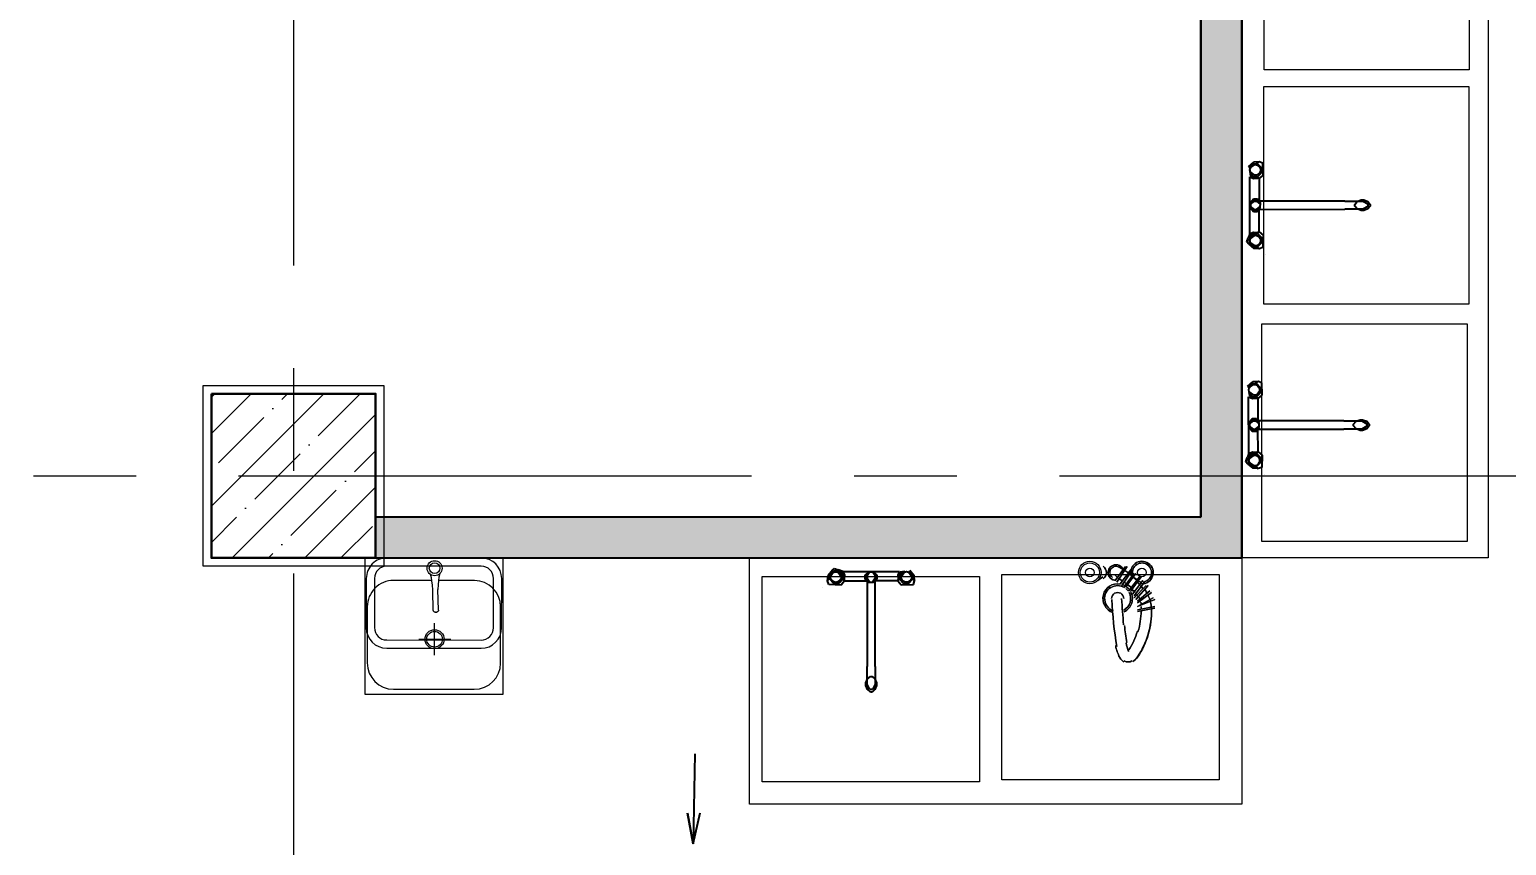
# Model space of a CAD drawing. Header units: millimetres. Extents: x -8689834 to 9419935, y 0 to 233063.
# Drawn here: x -206877 to -203278, y 111700 to 113688 of the extents above; entities that cross this region are included whole.
import ezdxf
from ezdxf import colors
from ezdxf.entities.mleader import LeaderData, LeaderLine
from ezdxf.math import Vec2, Vec3

# ---------------------------------------------------------------- set-up
doc = ezdxf.new("R2010")
doc.units = ezdxf.units.MM
doc.header["$MEASUREMENT"] = 0
doc.linetypes.add('CENTER', pattern=[2, 1.25, -0.25, 0.25, -0.25])
doc.layers.get('0').update_dxf_attribs({"color": 250, "lineweight": 9})
for name, color, linetype, lineweight in [('АР_Колонны', 250, 'Continuous', 30), ('АР_Колонны Штрих', 250, 'Continuous', 5), ('АР_Оси', 195, 'Continuous', 9), ('АР_Отметки', 250, 'Continuous', 15), ('АР_Перегородки газоблок', 165, 'Continuous', 30), ('АР_Перегородки газоблок_Штрих', 165, 'Continuous', 5), ('АР_тонкая линия', 250, 'Continuous', 0), ('Оборудование пищеблок', 250, 'Continuous', 5), ('ТХ_пищеблок', 30, 'Continuous', 20)]:
    doc.layers.add(name, color=color, linetype=linetype, lineweight=lineweight)
doc.layers.add('ТХ_ВК_трапы', color=5, linetype='Continuous')
doc.styles.add('ISOCPEUR', font='isocpeur.ttf', dxfattribs={"width": 0.7})

# ---------------------------------------------------------------- blocks, each defined once
blk = doc.blocks.new('A$C0ce66a75')
at = {"layer": 'Оборудование пищеблок', "color": 217, "true_color": 0x93278f}
for points in [[(600, 0), (0, 0), (0, 1200), (600, 1200)], [(540.2, 615), (40.2, 615), (40.2, 1145), (540.2, 1145)], [(545.1, 30.8), (45.1, 30.8), (45.1, 560.8), (545.1, 560.8)]]:
    blk.add_lwpolyline(points, close=True, dxfattribs=at)
blk = doc.blocks.new('A$C8adc73d5')
at = {"layer": 'Оборудование пищеблок', "color": 217, "true_color": 0x93278f}
for points in [[(1750, 0), (0, 0), (0, 600), (1750, 600)], [(570.1, 51.5), (40.1, 51.5), (40.1, 551.5), (570.1, 551.5)], [(1148.2, 46.9), (618.2, 46.9), (618.2, 546.9), (1148.2, 546.9)], [(1719.4, 46.3), (1189.4, 46.3), (1189.4, 546.3), (1719.4, 546.3)]]:
    blk.add_lwpolyline(points, close=True, dxfattribs=at)
blk = doc.blocks.new('_DotSmall')
at = {"color": 0, "linetype": 'ByBlock', "const_width": 0.5}
blk.add_lwpolyline([(-0.0625, 0, 1), (0.0625, 0, 1)], format="xyb", close=True, dxfattribs=at)
blk = doc.blocks.new('A$C985b353d')
at = {"layer": 'ТХ_ВК_трапы', "ltscale": 100}
for p, q in [((6.4, 408.7), (2.2, 189.2)), ((2.2, 189.2), (-11.2, 263.5)), ((-11.2, 263.5), (2.2, 189.2)), ((2.2, 189.2), (19.8, 264.3)), ((-407.4, 3.3), (-187.9, -0.9)), ((-187.9, -0.9), (-263, 16.7)), ((192.3, -0.9), (267.4, 16.7)), ((411.8, 3.3), (192.3, -0.9)), ((-187.9, -0.9), (-262.2, -14.3)), ((-262.2, -14.3), (-187.9, -0.9)), ((192.3, -0.9), (266.6, -14.3)), ((266.6, -14.3), (192.3, -0.9)), ((9.7, -190.8), (-3.8, -265.2)), ((-3.8, -265.2), (9.7, -190.8)), ((13.8, -410.3), (9.7, -190.8)), ((9.7, -190.8), (27.3, -265.9))]:
    blk.add_line(p, q, dxfattribs=at)

msp = doc.modelspace()

# ---------------------------------------------------------------- hatches: boundary and pattern name
at = {"layer": 'АР_Колонны Штрих', "ltscale": 100}
h = msp.add_hatch(dxfattribs=at)
h.set_pattern_fill('ANSI35', color=256, scale=500)
h.set_pattern_definition([(45, (-1163486.01, 152672.16), (-88.388348, 88.388348), []), (45, (-1163397.63, 152672.16), (-88.388348, 88.388348), [156.25, -31.25, 0, -31.25])])
h.paths.add_polyline_path([(-206033.915, 112800.682), (-206433.915, 112800.682), (-206433.915, 112400.682), (-206033.915, 112400.682)])
at = {"layer": 'АР_Перегородки газоблок_Штрих', "ltscale": 100}
h = msp.add_hatch(dxfattribs=at)
h.set_pattern_fill('AR-CONC', color=256, scale=30)
h.set_pattern_definition([(50, (0.09, 1576.72), (215.17805, -18.82564), [22.5, -247.5]), (355, (0.09, 1576.72), (-41.6254, 225.65764), [18, -198]), (100.45144, (18.02, 1575.15), (173.55265, 206.832), [19.12206, -210.34263]), (46.1842, (0.09, 1636.72), (320.1724, -49.65578), [33.75, -371.25]), (96.63564, (26.77, 1632.6), (280.3986, 292.2356), [28.6831, -315.51413]), (351.18416, (0.09, 1636.72), (280.3986, 292.2356), [27, -297]), (21, (30.1, 1621.72), (179.07212, -120.78567), [22.5, -247.5]), (326, (30.1, 1621.72), (72.9946, 217.54501), [18, -198]), (71.45144, (45.02, 1611.66), (252.06671, 96.75935), [19.12206, -210.34263]), (37.5, (0.09, 1576.72), (3.647957, 99.868156), [0, -195.6, 0, -201, 0, -198.75]), (7.5, (0.09, 1576.72), (78.92086, 118.323514), [0, -114.6, 0, -191.1, 0, -75.75]), (327.5, (-66.81, 1576.72), (160.14673, -6.766462), [0, -75, 0, -234, 0, -310.5]), (317.5, (-96.8, 1576.72), (174.95585, 30.031495), [0, -97.5, 0, -155.4, 0, -220.5])])
h.paths.add_polyline_path([(-201293.298, 117094.413), (-201947.836, 117094.334), (-201947.835, 116994.26), (-201293.297, 116994.373)])
h.paths.add_polyline_path([(-203077.839, 117094.297), (-204022.734, 117094.261), (-204022.734, 114793.779), (-205930.847, 114793.779), (-205930.847, 114693.779), (-204022.734, 114693.779), (-204022.734, 112500.393), (-206033.901, 112500.682), (-206033.915, 112400.682), (-203922.641, 112400.379), (-203922.734, 114817.845), (-203300.275, 114817.845), (-203300.275, 114917.845), (-203922.641, 114917.845), (-203922.641, 116994.265), (-203077.835, 116994.297)])

# ---------------------------------------------------------------- linework, layer by layer
at = {"ltscale": 100}
msp.add_lwpolyline([(-206453.915, 112820.682), (-206013.915, 112820.682), (-206013.915, 112380.682), (-206453.915, 112380.682)], close=True, dxfattribs=at)
at = {"layer": 'АР_Колонны', "ltscale": 100}
msp.add_lwpolyline([(-206433.915, 112800.682), (-206033.915, 112800.682), (-206033.915, 112400.682), (-206433.915, 112400.682)], close=True, dxfattribs=at)
at = {"layer": 'АР_Оси', "linetype": 'CENTER', "ltscale": 1000}
for p, q in [((-206233.915, 134363.151), (-206233.915, 78630.803)), ((-224367.609, 112600.682), (-141189.207, 112600.682))]:
    msp.add_line(p, q, dxfattribs=at)
at = {"layer": 'АР_Перегородки газоблок', "ltscale": 100}
for p, q in [((-204022.734, 114693.779), (-204022.734, 112500.393)), ((-204022.734, 112500.393), (-206033.901, 112500.682)), ((-203922.734, 112400.379), (-206033.915, 112400.682))]:
    msp.add_line(p, q, dxfattribs=at)
at = {"layer": 'АР_Перегородки газоблок', "ltscale": 100, "elevation": 0}
msp.add_lwpolyline([(-203922.734, 112400.379), (-203922.734, 114817.845), (-203386.587, 114817.845)], dxfattribs=at)
at = {"layer": 'ТХ_пищеблок', "color": 132, "linetype": 'ByBlock', "lineweight": -2, "ltscale": 100}
for p, q in [((-203904.867, 113349.912), (-203880.838, 113365.867)), ((-203904.867, 113349.912), (-203880.838, 113365.867)), ((-203880.838, 113365.867), (-203893.839, 113364.892)), ((-203871.843, 113362.851), (-203880.838, 113365.867)), ((-203871.843, 113362.851), (-203880.838, 113365.867)), ((-203906.86, 113353.916), (-203893.839, 113364.892)), ((-203906.86, 113353.916), (-203893.839, 113364.892)), ((-203903.888, 113338.91), (-203894.906, 113328.893)), ((-203903.888, 113338.91), (-203894.906, 113328.893)), ((-203883.908, 113327.873), (-203903.882, 113341.91)), ((-203903.882, 113341.91), (-203901.902, 113330.906)), ((-203883.908, 113327.873), (-203903.882, 113341.91)), ((-203903.882, 113341.91), (-203901.902, 113330.906)), ((-203894.847, 113360.893), (-203903.865, 113350.91)), ((-203894.847, 113360.893), (-203903.865, 113350.91)), ((-203901.902, 113330.906), (-203892.912, 113325.89)), ((-203901.902, 113330.906), (-203892.912, 113325.89)), ((-203894.847, 113360.893), (-203884.847, 113360.875)), ((-203894.847, 113360.893), (-203884.847, 113360.875)), ((-203884.906, 113328.875), (-203874.888, 113338.856)), ((-203884.906, 113328.875), (-203874.888, 113338.856)), ((-203874.865, 113350.856), (-203884.847, 113360.875)), ((-203874.865, 113350.856), (-203884.847, 113360.875)), ((-203880.914, 113324.867), (-203870.899, 113332.849)), ((-203880.914, 113324.867), (-203870.899, 113332.849)), ((-203874.888, 113338.856), (-203874.865, 113350.856)), ((-203874.888, 113338.856), (-203874.865, 113350.856)), ((-203870.899, 113332.849), (-203871.843, 113362.851)), ((-203870.899, 113332.849), (-203871.843, 113362.851)), ((-203903.906, 113328.91), (-203894.914, 113324.893)), ((-203903.906, 113328.91), (-203894.914, 113324.893)), ((-203903.785, 113190.769), (-203903.906, 113328.91)), ((-203894.914, 113324.893), (-203883.912, 113325.873)), ((-203894.914, 113324.893), (-203883.912, 113325.873)), ((-203894.906, 113328.893), (-203884.906, 113328.875)), ((-203894.906, 113328.893), (-203884.906, 113328.875)), ((-203892.912, 113325.89), (-203883.908, 113327.873)), ((-203892.912, 113325.89), (-203883.908, 113327.873)), ((-203880.914, 113324.867), (-203883.912, 113325.873)), ((-203880.914, 113324.867), (-203883.912, 113325.873)), ((-203883.908, 113327.873), (-203880.914, 113324.867)), ((-203883.908, 113327.873), (-203880.914, 113324.867)), ((-203881.237, 113324.976), (-203881.188, 113269.859)), ((-203903.025, 113264.908), (-203903.043, 113254.908)), ((-203903.025, 113264.908), (-203903.043, 113254.908)), ((-203893.016, 113269.89), (-203903.029, 113262.908)), ((-203893.016, 113269.89), (-203903.029, 113262.908)), ((-203896.012, 113271.895), (-203903.025, 113264.908)), ((-203896.012, 113271.895), (-203903.025, 113264.908)), ((-203902.023, 113265.907), (-203902.045, 113253.907)), ((-203902.023, 113265.907), (-203902.045, 113253.907)), ((-203895.006, 113274.894), (-203902.023, 113265.907)), ((-203895.006, 113274.894), (-203902.023, 113265.907)), ((-203885.012, 113271.875), (-203896.012, 113271.895)), ((-203885.012, 113271.875), (-203896.012, 113271.895)), ((-203885.006, 113274.875), (-203895.006, 113274.894)), ((-203885.006, 113274.875), (-203895.006, 113274.894)), ((-203893.07, 113269.944), (-203887.238, 113269.95)), ((-203887.238, 113269.95), (-203878.045, 113262.93)), ((-203878.025, 113264.862), (-203885.012, 113271.875)), ((-203878.025, 113264.862), (-203885.012, 113271.875)), ((-203878.023, 113265.862), (-203885.006, 113274.875)), ((-203878.023, 113265.862), (-203885.006, 113274.875)), ((-203672.15, 113270.043), (-203881.12, 113269.859)), ((-203878.045, 113253.862), (-203878.023, 113265.862)), ((-203878.045, 113253.862), (-203878.023, 113265.862)), ((-203672.15, 113270.043), (-203628.15, 113270.082)), ((-203648.143, 113262.064), (-203642.149, 113269.069)), ((-203648.139, 113258.064), (-203648.143, 113262.064)), ((-203642.133, 113251.069), (-203648.139, 113258.064)), ((-203642.149, 113269.069), (-203632.153, 113273.078)), ((-203632.153, 113273.078), (-203626.153, 113273.084)), ((-203628.15, 113270.082), (-203616.144, 113263.092)), ((-203616.139, 113257.092), (-203628.132, 113250.082)), ((-203626.153, 113273.084), (-203616.149, 113269.092)), ((-203616.149, 113269.092), (-203610.143, 113262.098)), ((-203616.144, 113263.092), (-203616.139, 113257.092)), ((-203610.139, 113258.098), (-203616.133, 113251.092)), ((-203610.143, 113262.098), (-203610.139, 113258.098)), ((-203903.043, 113254.908), (-203896.056, 113247.895)), ((-203903.043, 113254.908), (-203896.056, 113247.895)), ((-203903.04, 113256.908), (-203893.053, 113249.89)), ((-203903.04, 113256.908), (-203893.053, 113249.89)), ((-203902.045, 113253.907), (-203895.062, 113244.894)), ((-203902.045, 113253.907), (-203895.062, 113244.894)), ((-203896.056, 113247.895), (-203885.057, 113247.875)), ((-203896.056, 113247.895), (-203885.057, 113247.875)), ((-203895.062, 113244.894), (-203885.062, 113244.875)), ((-203895.062, 113244.894), (-203885.062, 113244.875)), ((-203893.053, 113249.89), (-203887.22, 113249.895)), ((-203887.22, 113249.895), (-203878.04, 113256.93)), ((-203885.062, 113244.875), (-203878.045, 113253.862)), ((-203885.062, 113244.875), (-203878.045, 113253.862)), ((-203885.057, 113247.875), (-203878.044, 113254.862)), ((-203885.057, 113247.875), (-203878.044, 113254.862)), ((-203881.171, 113249.859), (-203672.132, 113250.043)), ((-203881.122, 113194.743), (-203881.171, 113249.859)), ((-203628.132, 113250.082), (-203672.132, 113250.043)), ((-203632.13, 113247.078), (-203642.133, 113251.069)), ((-203626.13, 113247.084), (-203632.13, 113247.078)), ((-203616.133, 113251.092), (-203626.13, 113247.084)), ((-203903.785, 113190.769), (-203907.745, 113179.754)), ((-203903.785, 113190.769), (-203907.745, 113179.754)), ((-203903.785, 113190.769), (-203894.799, 113194.801)), ((-203903.785, 113190.769), (-203894.799, 113194.801)), ((-203903.749, 113180.769), (-203894.785, 113190.801)), ((-203903.749, 113180.769), (-203894.785, 113190.801)), ((-203883.788, 113191.841), (-203903.738, 113177.769)), ((-203883.788, 113191.841), (-203903.738, 113177.769)), ((-203903.738, 113177.769), (-203901.777, 113188.776)), ((-203903.738, 113177.769), (-203901.777, 113188.776)), ((-203901.777, 113188.776), (-203892.796, 113193.808)), ((-203901.777, 113188.776), (-203892.796, 113193.808)), ((-203894.799, 113194.801), (-203883.796, 113193.841)), ((-203894.799, 113194.801), (-203883.796, 113193.841)), ((-203894.785, 113190.801), (-203884.785, 113190.837)), ((-203894.785, 113190.801), (-203884.785, 113190.837)), ((-203892.796, 113193.808), (-203883.788, 113191.841)), ((-203892.796, 113193.808), (-203883.788, 113191.841)), ((-203884.785, 113190.837), (-203874.749, 113180.873)), ((-203884.785, 113190.837), (-203874.749, 113180.873)), ((-203880.799, 113194.852), (-203883.796, 113193.841)), ((-203880.799, 113194.852), (-203883.796, 113193.841)), ((-203883.788, 113191.841), (-203880.799, 113194.852)), ((-203883.788, 113191.841), (-203880.799, 113194.852)), ((-203880.799, 113194.852), (-203870.77, 113186.888)), ((-203880.799, 113194.852), (-203870.77, 113186.888)), ((-203870.77, 113186.888), (-203871.662, 113156.884)), ((-203870.77, 113186.888), (-203871.662, 113156.884)), ((-203910.712, 113170.743), (-203907.745, 113179.754)), ((-203910.712, 113170.743), (-203907.745, 113179.754)), ((-203906.694, 113165.758), (-203910.712, 113170.743)), ((-203906.694, 113165.758), (-203910.712, 113170.743)), ((-203906.694, 113165.758), (-203903.702, 113167.769)), ((-203906.694, 113165.758), (-203903.702, 113167.769)), ((-203906.694, 113165.758), (-203893.655, 113154.805)), ((-203906.694, 113165.758), (-203893.655, 113154.805)), ((-203905.734, 113176.761), (-203903.738, 113177.769)), ((-203905.734, 113176.761), (-203903.738, 113177.769)), ((-203905.734, 113176.761), (-203904.709, 113169.765)), ((-203905.734, 113176.761), (-203904.709, 113169.765)), ((-203904.709, 113169.765), (-203880.651, 113153.852)), ((-203903.702, 113167.769), (-203904.709, 113169.765)), ((-203904.709, 113169.765), (-203880.651, 113153.852)), ((-203903.702, 113167.769), (-203904.709, 113169.765)), ((-203903.705, 113168.769), (-203903.749, 113180.769)), ((-203903.705, 113168.769), (-203903.749, 113180.769)), ((-203894.669, 113158.801), (-203903.705, 113168.769)), ((-203894.669, 113158.801), (-203903.705, 113168.769)), ((-203894.669, 113158.801), (-203884.669, 113158.837)), ((-203894.669, 113158.801), (-203884.669, 113158.837)), ((-203880.651, 113153.852), (-203893.655, 113154.805)), ((-203874.705, 113168.873), (-203884.669, 113158.837)), ((-203874.705, 113168.873), (-203884.669, 113158.837)), ((-203871.662, 113156.884), (-203880.651, 113153.852)), ((-203871.662, 113156.884), (-203880.651, 113153.852)), ((-203874.749, 113180.873), (-203874.705, 113168.873)), ((-203874.749, 113180.873), (-203874.705, 113168.873)), ((-203909.419, 112818.439), (-203896.398, 112829.415)), ((-203909.419, 112818.439), (-203896.398, 112829.415)), ((-203907.426, 112814.435), (-203883.397, 112830.39)), ((-203907.426, 112814.435), (-203883.397, 112830.39)), ((-203897.406, 112825.416), (-203906.424, 112815.433)), ((-203897.406, 112825.416), (-203906.424, 112815.433)), ((-203897.406, 112825.416), (-203887.406, 112825.398)), ((-203897.406, 112825.416), (-203887.406, 112825.398)), ((-203883.397, 112830.39), (-203896.398, 112829.415)), ((-203877.424, 112815.379), (-203887.406, 112825.398)), ((-203877.424, 112815.379), (-203887.406, 112825.398)), ((-203874.402, 112827.374), (-203883.397, 112830.39)), ((-203874.402, 112827.374), (-203883.397, 112830.39)), ((-203873.458, 112797.372), (-203874.402, 112827.374)), ((-203873.458, 112797.372), (-203874.402, 112827.374)), ((-203906.465, 112793.433), (-203897.473, 112789.417)), ((-203906.465, 112793.433), (-203897.473, 112789.417)), ((-203906.344, 112655.292), (-203906.465, 112793.433)), ((-203906.447, 112803.433), (-203897.465, 112793.417)), ((-203906.447, 112803.433), (-203897.465, 112793.417)), ((-203886.467, 112792.396), (-203906.441, 112806.433)), ((-203906.441, 112806.433), (-203904.462, 112795.429)), ((-203886.467, 112792.396), (-203906.441, 112806.433)), ((-203906.441, 112806.433), (-203904.462, 112795.429)), ((-203904.462, 112795.429), (-203895.471, 112790.413)), ((-203904.462, 112795.429), (-203895.471, 112790.413)), ((-203897.473, 112789.417), (-203886.471, 112790.396)), ((-203897.473, 112789.417), (-203886.471, 112790.396)), ((-203897.465, 112793.417), (-203887.465, 112793.398)), ((-203897.465, 112793.417), (-203887.465, 112793.398)), ((-203895.471, 112790.413), (-203886.467, 112792.396)), ((-203895.471, 112790.413), (-203886.467, 112792.396)), ((-203887.465, 112793.398), (-203877.447, 112803.379)), ((-203887.465, 112793.398), (-203877.447, 112803.379)), ((-203883.473, 112789.391), (-203886.471, 112790.396)), ((-203883.473, 112789.391), (-203886.471, 112790.396)), ((-203886.467, 112792.396), (-203883.473, 112789.391)), ((-203886.467, 112792.396), (-203883.473, 112789.391)), ((-203883.796, 112789.499), (-203883.747, 112734.382)), ((-203883.473, 112789.391), (-203873.458, 112797.372)), ((-203883.473, 112789.391), (-203873.458, 112797.372)), ((-203877.447, 112803.379), (-203877.424, 112815.379)), ((-203877.447, 112803.379), (-203877.424, 112815.379)), ((-203905.584, 112729.431), (-203905.603, 112719.431)), ((-203905.584, 112729.431), (-203905.603, 112719.431)), ((-203905.603, 112719.431), (-203898.616, 112712.418)), ((-203905.603, 112719.431), (-203898.616, 112712.418)), ((-203905.599, 112721.431), (-203895.612, 112714.413)), ((-203905.599, 112721.431), (-203895.612, 112714.413)), ((-203895.575, 112734.413), (-203905.588, 112727.431)), ((-203895.575, 112734.413), (-203905.588, 112727.431)), ((-203898.571, 112736.418), (-203905.584, 112729.431)), ((-203898.571, 112736.418), (-203905.584, 112729.431)), ((-203904.582, 112730.43), (-203904.604, 112718.43)), ((-203904.582, 112730.43), (-203904.604, 112718.43)), ((-203904.604, 112718.43), (-203897.621, 112709.417)), ((-203904.604, 112718.43), (-203897.621, 112709.417)), ((-203897.565, 112739.417), (-203904.582, 112730.43)), ((-203897.565, 112739.417), (-203904.582, 112730.43)), ((-203887.571, 112736.398), (-203898.571, 112736.418)), ((-203887.571, 112736.398), (-203898.571, 112736.418)), ((-203887.565, 112739.398), (-203897.565, 112739.417)), ((-203887.565, 112739.398), (-203897.565, 112739.417)), ((-203895.63, 112734.468), (-203889.797, 112734.473)), ((-203889.797, 112734.473), (-203880.604, 112727.453)), ((-203889.779, 112714.418), (-203880.599, 112721.453)), ((-203887.621, 112709.398), (-203880.604, 112718.385)), ((-203887.621, 112709.398), (-203880.604, 112718.385)), ((-203887.616, 112712.398), (-203880.603, 112719.385)), ((-203887.616, 112712.398), (-203880.603, 112719.385)), ((-203880.584, 112729.385), (-203887.571, 112736.398)), ((-203880.584, 112729.385), (-203887.571, 112736.398)), ((-203880.582, 112730.385), (-203887.565, 112739.398)), ((-203880.582, 112730.385), (-203887.565, 112739.398)), ((-203674.709, 112734.566), (-203883.679, 112734.382)), ((-203880.604, 112718.385), (-203880.582, 112730.385)), ((-203880.604, 112718.385), (-203880.582, 112730.385)), ((-203674.709, 112734.566), (-203630.709, 112734.605)), ((-203650.702, 112726.587), (-203644.708, 112733.593)), ((-203650.699, 112722.587), (-203650.702, 112726.587)), ((-203644.692, 112715.593), (-203650.699, 112722.587)), ((-203644.708, 112733.593), (-203634.712, 112737.601)), ((-203634.712, 112737.601), (-203628.712, 112737.607)), ((-203630.709, 112734.605), (-203618.703, 112727.615)), ((-203618.698, 112721.615), (-203630.692, 112714.605)), ((-203628.712, 112737.607), (-203618.708, 112733.615)), ((-203618.708, 112733.615), (-203612.702, 112726.621)), ((-203618.703, 112727.615), (-203618.698, 112721.615)), ((-203612.699, 112722.621), (-203618.692, 112715.615)), ((-203612.702, 112726.621), (-203612.699, 112722.621)), ((-203898.616, 112712.418), (-203887.616, 112712.398)), ((-203898.616, 112712.418), (-203887.616, 112712.398)), ((-203897.621, 112709.417), (-203887.621, 112709.398)), ((-203897.621, 112709.417), (-203887.621, 112709.398)), ((-203895.612, 112714.413), (-203889.779, 112714.418)), ((-203883.73, 112714.382), (-203674.692, 112714.566)), ((-203883.681, 112659.266), (-203883.73, 112714.382)), ((-203630.692, 112714.605), (-203674.692, 112714.566)), ((-203634.689, 112711.601), (-203644.692, 112715.593)), ((-203628.689, 112711.607), (-203634.689, 112711.601)), ((-203618.692, 112715.615), (-203628.689, 112711.607)), ((-203906.344, 112655.292), (-203910.304, 112644.277)), ((-203906.344, 112655.292), (-203910.304, 112644.277)), ((-203906.344, 112655.292), (-203897.358, 112659.324)), ((-203906.344, 112655.292), (-203897.358, 112659.324)), ((-203906.308, 112645.292), (-203897.344, 112655.324)), ((-203906.308, 112645.292), (-203897.344, 112655.324)), ((-203906.264, 112633.292), (-203906.308, 112645.292)), ((-203906.264, 112633.292), (-203906.308, 112645.292)), ((-203886.348, 112656.364), (-203906.297, 112642.292)), ((-203886.348, 112656.364), (-203906.297, 112642.292)), ((-203906.297, 112642.292), (-203904.337, 112653.299)), ((-203906.297, 112642.292), (-203904.337, 112653.299)), ((-203904.337, 112653.299), (-203895.355, 112658.331)), ((-203904.337, 112653.299), (-203895.355, 112658.331)), ((-203897.358, 112659.324), (-203886.355, 112658.364)), ((-203897.358, 112659.324), (-203886.355, 112658.364)), ((-203897.344, 112655.324), (-203887.344, 112655.36)), ((-203897.344, 112655.324), (-203887.344, 112655.36)), ((-203895.355, 112658.331), (-203886.348, 112656.364)), ((-203895.355, 112658.331), (-203886.348, 112656.364)), ((-203887.344, 112655.36), (-203877.308, 112645.396)), ((-203887.344, 112655.36), (-203877.308, 112645.396)), ((-203883.358, 112659.375), (-203886.355, 112658.364)), ((-203883.358, 112659.375), (-203886.355, 112658.364)), ((-203886.348, 112656.364), (-203883.358, 112659.375)), ((-203886.348, 112656.364), (-203883.358, 112659.375)), ((-203883.358, 112659.375), (-203873.33, 112651.411)), ((-203883.358, 112659.375), (-203873.33, 112651.411)), ((-203877.308, 112645.396), (-203877.264, 112633.397)), ((-203877.308, 112645.396), (-203877.264, 112633.397)), ((-203873.33, 112651.411), (-203874.221, 112621.407)), ((-203873.33, 112651.411), (-203874.221, 112621.407)), ((-203913.271, 112635.266), (-203910.304, 112644.277)), ((-203913.271, 112635.266), (-203910.304, 112644.277)), ((-203909.253, 112630.281), (-203913.271, 112635.266)), ((-203909.253, 112630.281), (-203913.271, 112635.266)), ((-203909.253, 112630.281), (-203906.261, 112632.292)), ((-203909.253, 112630.281), (-203906.261, 112632.292)), ((-203909.253, 112630.281), (-203896.214, 112619.328)), ((-203909.253, 112630.281), (-203896.214, 112619.328)), ((-203908.293, 112641.284), (-203906.297, 112642.292)), ((-203908.293, 112641.284), (-203906.297, 112642.292)), ((-203908.293, 112641.284), (-203907.268, 112634.288)), ((-203908.293, 112641.284), (-203907.268, 112634.288)), ((-203907.268, 112634.288), (-203883.21, 112618.375)), ((-203906.261, 112632.292), (-203907.268, 112634.288)), ((-203907.268, 112634.288), (-203883.21, 112618.375)), ((-203906.261, 112632.292), (-203907.268, 112634.288)), ((-203897.228, 112623.324), (-203906.264, 112633.292)), ((-203897.228, 112623.324), (-203906.264, 112633.292)), ((-203897.228, 112623.324), (-203887.228, 112623.36)), ((-203897.228, 112623.324), (-203887.228, 112623.36)), ((-203883.21, 112618.375), (-203896.214, 112619.328)), ((-203877.264, 112633.397), (-203887.228, 112623.36)), ((-203877.264, 112633.397), (-203887.228, 112623.36)), ((-203874.221, 112621.407), (-203883.21, 112618.375)), ((-203874.221, 112621.407), (-203883.21, 112618.375)), ((-204916.522, 112368.726), (-204932.435, 112344.668)), ((-204916.522, 112368.726), (-204932.435, 112344.668)), ((-204932.435, 112344.668), (-204931.482, 112357.672)), ((-204920.529, 112370.711), (-204931.482, 112357.672)), ((-204920.529, 112370.711), (-204931.482, 112357.672)), ((-204927.485, 112358.686), (-204917.518, 112367.722)), ((-204927.485, 112358.686), (-204917.518, 112367.722)), ((-204927.485, 112358.686), (-204927.449, 112348.686)), ((-204927.485, 112358.686), (-204927.449, 112348.686)), ((-204920.529, 112370.711), (-204915.543, 112374.729)), ((-204920.529, 112370.711), (-204915.543, 112374.729)), ((-204920.529, 112370.711), (-204918.518, 112367.719)), ((-204920.529, 112370.711), (-204918.518, 112367.719)), ((-204918.518, 112367.719), (-204916.522, 112368.726)), ((-204918.518, 112367.719), (-204916.522, 112368.726)), ((-204917.518, 112367.722), (-204905.518, 112367.766)), ((-204917.518, 112367.722), (-204905.518, 112367.766)), ((-204909.525, 112369.751), (-204916.522, 112368.726)), ((-204909.525, 112369.751), (-204916.522, 112368.726)), ((-204915.543, 112374.729), (-204906.533, 112371.762)), ((-204915.543, 112374.729), (-204906.533, 112371.762)), ((-204909.525, 112369.751), (-204908.518, 112367.755)), ((-204909.525, 112369.751), (-204908.518, 112367.755)), ((-204894.446, 112347.806), (-204908.518, 112367.755)), ((-204908.518, 112367.755), (-204897.511, 112365.795)), ((-204894.446, 112347.806), (-204908.518, 112367.755)), ((-204908.518, 112367.755), (-204897.511, 112365.795)), ((-204895.518, 112367.802), (-204906.533, 112371.762)), ((-204895.518, 112367.802), (-204906.533, 112371.762)), ((-204905.518, 112367.766), (-204895.486, 112358.802)), ((-204905.518, 112367.766), (-204895.486, 112358.802)), ((-204897.511, 112365.795), (-204892.478, 112356.813)), ((-204897.511, 112365.795), (-204892.478, 112356.813)), ((-204895.518, 112367.802), (-204757.376, 112367.923)), ((-204895.518, 112367.802), (-204891.486, 112358.816)), ((-204895.518, 112367.802), (-204891.486, 112358.816)), ((-204895.486, 112358.802), (-204895.449, 112348.802)), ((-204895.486, 112358.802), (-204895.449, 112348.802)), ((-204891.486, 112358.816), (-204892.446, 112347.813)), ((-204891.486, 112358.816), (-204892.446, 112347.813)), ((-204841.393, 112359.079), (-204841.412, 112349.079)), ((-204841.393, 112359.079), (-204841.412, 112349.079)), ((-204832.38, 112366.062), (-204841.393, 112359.079)), ((-204832.38, 112366.062), (-204841.393, 112359.079)), ((-204838.391, 112360.074), (-204838.412, 112349.074)), ((-204838.391, 112360.074), (-204838.412, 112349.074)), ((-204831.378, 112367.061), (-204838.391, 112360.074)), ((-204831.378, 112367.061), (-204838.391, 112360.074)), ((-204829.378, 112367.057), (-204836.397, 112357.07)), ((-204829.378, 112367.057), (-204836.397, 112357.07)), ((-204820.38, 112366.04), (-204832.38, 112366.062)), ((-204820.38, 112366.04), (-204832.38, 112366.062)), ((-204821.378, 112367.042), (-204831.378, 112367.061)), ((-204821.378, 112367.042), (-204831.378, 112367.061)), ((-204816.397, 112357.033), (-204823.378, 112367.046)), ((-204816.397, 112357.033), (-204823.378, 112367.046)), ((-204814.391, 112360.029), (-204821.378, 112367.042)), ((-204814.391, 112360.029), (-204821.378, 112367.042)), ((-204811.393, 112359.023), (-204820.38, 112366.04)), ((-204811.393, 112359.023), (-204820.38, 112366.04)), ((-204814.412, 112349.029), (-204814.391, 112360.029)), ((-204814.412, 112349.029), (-204814.391, 112360.029)), ((-204811.412, 112349.023), (-204811.393, 112359.023)), ((-204811.412, 112349.023), (-204811.393, 112359.023)), ((-204757.376, 112367.923), (-204761.393, 112358.931)), ((-204757.376, 112367.923), (-204761.393, 112358.931)), ((-204761.393, 112358.931), (-204760.414, 112347.929)), ((-204761.393, 112358.931), (-204760.414, 112347.929)), ((-204755.38, 112365.92), (-204760.397, 112356.929)), ((-204755.38, 112365.92), (-204760.397, 112356.929)), ((-204758.414, 112347.925), (-204744.377, 112367.899)), ((-204758.414, 112347.925), (-204744.377, 112367.899)), ((-204757.393, 112358.923), (-204757.412, 112348.923)), ((-204757.393, 112358.923), (-204757.412, 112348.923)), ((-204747.377, 112367.905), (-204757.393, 112358.923)), ((-204747.377, 112367.905), (-204757.393, 112358.923)), ((-204744.377, 112367.899), (-204755.38, 112365.92)), ((-204744.377, 112367.899), (-204755.38, 112365.92)), ((-204736.375, 112368.884), (-204720.419, 112344.855)), ((-204736.375, 112368.884), (-204720.419, 112344.855)), ((-204725.393, 112358.864), (-204735.377, 112367.882)), ((-204725.393, 112358.864), (-204735.377, 112367.882)), ((-204732.371, 112370.877), (-204721.395, 112357.856)), ((-204732.371, 112370.877), (-204721.395, 112357.856)), ((-204725.393, 112358.864), (-204725.412, 112348.864)), ((-204725.393, 112358.864), (-204725.412, 112348.864)), ((-204720.419, 112344.855), (-204721.395, 112357.856)), ((-204929.402, 112335.679), (-204932.435, 112344.668)), ((-204929.402, 112335.679), (-204932.435, 112344.668)), ((-204899.399, 112334.788), (-204929.402, 112335.679)), ((-204899.399, 112334.788), (-204929.402, 112335.679)), ((-204917.413, 112338.722), (-204927.449, 112348.686)), ((-204917.413, 112338.722), (-204927.449, 112348.686)), ((-204905.413, 112338.766), (-204917.413, 112338.722)), ((-204905.413, 112338.766), (-204917.413, 112338.722)), ((-204895.449, 112348.802), (-204905.413, 112338.766)), ((-204895.449, 112348.802), (-204905.413, 112338.766)), ((-204891.435, 112344.816), (-204899.399, 112334.788)), ((-204891.435, 112344.816), (-204899.399, 112334.788)), ((-204892.478, 112356.813), (-204894.446, 112347.806)), ((-204892.478, 112356.813), (-204894.446, 112347.806)), ((-204894.446, 112347.806), (-204891.435, 112344.816)), ((-204894.446, 112347.806), (-204891.435, 112344.816)), ((-204891.435, 112344.816), (-204892.446, 112347.813)), ((-204891.435, 112344.816), (-204892.446, 112347.813)), ((-204891.544, 112345.139), (-204836.427, 112345.188)), ((-204841.412, 112349.079), (-204832.425, 112342.062)), ((-204841.412, 112349.079), (-204832.425, 112342.062)), ((-204838.412, 112349.074), (-204831.425, 112342.061)), ((-204838.412, 112349.074), (-204831.425, 112342.061)), ((-204836.427, 112345.188), (-204836.244, 112136.15)), ((-204836.397, 112357.07), (-204836.392, 112351.237)), ((-204836.392, 112351.237), (-204829.356, 112342.057)), ((-204832.425, 112342.062), (-204820.425, 112342.04)), ((-204832.425, 112342.062), (-204820.425, 112342.04)), ((-204816.337, 112351.255), (-204823.356, 112342.062)), ((-204821.425, 112342.042), (-204814.412, 112349.029)), ((-204821.425, 112342.042), (-204814.412, 112349.029)), ((-204820.425, 112342.04), (-204811.412, 112349.023)), ((-204820.425, 112342.04), (-204811.412, 112349.023)), ((-204761.311, 112345.254), (-204816.427, 112345.205)), ((-204816.244, 112136.167), (-204816.427, 112345.137)), ((-204816.342, 112357.088), (-204816.337, 112351.255)), ((-204761.419, 112344.931), (-204760.414, 112347.929)), ((-204761.419, 112344.931), (-204760.414, 112347.929)), ((-204758.414, 112347.925), (-204761.419, 112344.931)), ((-204758.414, 112347.925), (-204761.419, 112344.931)), ((-204761.419, 112344.931), (-204753.438, 112334.916)), ((-204761.419, 112344.931), (-204753.438, 112334.916)), ((-204760.397, 112356.929), (-204758.414, 112347.925)), ((-204760.397, 112356.929), (-204758.414, 112347.925)), ((-204757.412, 112348.923), (-204747.43, 112338.905)), ((-204757.412, 112348.923), (-204747.43, 112338.905)), ((-204753.438, 112334.916), (-204723.436, 112335.86)), ((-204753.438, 112334.916), (-204723.436, 112335.86)), ((-204747.43, 112338.905), (-204735.43, 112338.882)), ((-204747.43, 112338.905), (-204735.43, 112338.882)), ((-204735.43, 112338.882), (-204725.412, 112348.864)), ((-204735.43, 112338.882), (-204725.412, 112348.864)), ((-204723.436, 112335.86), (-204720.419, 112344.855)), ((-204723.436, 112335.86), (-204720.419, 112344.855)), ((-204839.208, 112096.147), (-204835.217, 112106.15)), ((-204836.205, 112092.15), (-204836.244, 112136.15)), ((-204835.217, 112106.15), (-204828.222, 112112.157)), ((-204828.222, 112112.157), (-204824.222, 112112.16)), ((-204824.222, 112112.16), (-204817.217, 112106.166)), ((-204817.217, 112106.166), (-204813.208, 112096.17)), ((-204816.244, 112136.167), (-204816.205, 112092.167)), ((-204839.203, 112090.147), (-204839.208, 112096.147)), ((-204835.194, 112080.15), (-204839.203, 112090.147)), ((-204829.194, 112080.156), (-204836.205, 112092.15)), ((-204828.189, 112074.157), (-204835.194, 112080.15)), ((-204823.194, 112080.161), (-204829.194, 112080.156)), ((-204824.189, 112074.16), (-204828.189, 112074.157)), ((-204817.194, 112080.166), (-204824.189, 112074.16)), ((-204816.205, 112092.167), (-204823.194, 112080.161)), ((-204813.203, 112090.17), (-204817.194, 112080.166)), ((-204813.208, 112096.17), (-204813.203, 112090.17))]:
    msp.add_line(p, q, dxfattribs=at)
at = {"layer": 'ТХ_пищеблок', "color": 132}
for p, q in [((-206060.053, 112400.965), (-206060.363, 112068.965)), ((-205723.363, 112068.65), (-205723.053, 112400.65)), ((-205901.635, 112361.821), (-205900.111, 112358.51)), ((-205901.635, 112361.821), (-205900.111, 112358.51)), ((-205900.146, 112358.651), (-205898.692, 112352.781)), ((-205878.348, 112359.858), (-205879.476, 112353.916)), ((-205877.036, 112363.105), (-205878.375, 112359.715)), ((-205897.51, 112345.813), (-205990.104, 112345.9)), ((-205898.692, 112352.781), (-205897.343, 112344.833)), ((-205897.353, 112344.909), (-205896.066, 112334.59)), ((-205896.066, 112334.59), (-205894.87, 112323.229)), ((-205894.744, 112322.233), (-205894.87, 112323.226)), ((-205894.744, 112322.233), (-205894.87, 112323.226)), ((-205894.731, 112322.173), (-205894.744, 112322.233)), ((-205893.368, 112272.845), (-205894.744, 112322.233)), ((-205881.379, 112334.996), (-205881.945, 112323.586)), ((-205880.662, 112273.196), (-205881.945, 112323.586)), ((-205880.662, 112273.196), (-205881.945, 112323.586)), ((-205880.378, 112345.983), (-205881.379, 112334.996)), ((-205793.104, 112345.715), (-205880.391, 112345.797)), ((-205879.476, 112353.916), (-205880.383, 112345.906)), ((-206054.164, 112281.959), (-206054.292, 112144.96)), ((-205893.05, 112271.89), (-205893.368, 112272.845)), ((-205893.05, 112271.89), (-205893.368, 112272.845)), ((-205892.55, 112270.999), (-205893.05, 112271.89)), ((-205892.55, 112270.999), (-205893.05, 112271.89)), ((-205891.854, 112270.16), (-205892.555, 112270.999)), ((-205891.044, 112269.481), (-205891.854, 112270.16)), ((-205891.044, 112269.481), (-205891.854, 112270.16)), ((-205890.112, 112268.937), (-205891.044, 112269.481)), ((-205890.112, 112268.937), (-205891.044, 112269.481)), ((-205889.067, 112268.538), (-205890.112, 112268.936)), ((-205889.067, 112268.538), (-205890.112, 112268.936)), ((-205888.958, 112268.496), (-205889.509, 112268.817)), ((-205888.176, 112268.197), (-205888.958, 112268.496)), ((-205887.606, 112268.277), (-205888.684, 112268.502)), ((-205887.606, 112268.277), (-205888.684, 112268.502)), ((-205887.346, 112268.024), (-205888.176, 112268.197)), ((-205886.5, 112268.222), (-205887.606, 112268.277)), ((-205886.5, 112268.222), (-205887.606, 112268.277)), ((-205886.493, 112267.982), (-205887.346, 112268.024)), ((-205885.398, 112268.338), (-205886.5, 112268.222)), ((-205885.398, 112268.338), (-205886.5, 112268.222)), ((-205885.644, 112268.071), (-205886.493, 112267.982)), ((-205884.825, 112268.29), (-205885.644, 112268.071)), ((-205884.335, 112268.623), (-205885.398, 112268.338)), ((-205884.335, 112268.623), (-205885.398, 112268.338)), ((-205884.06, 112268.631), (-205884.825, 112268.29)), ((-205883.697, 112269.114), (-205884.718, 112268.658)), ((-205883.697, 112269.114), (-205884.718, 112268.658)), ((-205883.528, 112268.982), (-205884.06, 112268.631)), ((-205882.796, 112269.709), (-205883.697, 112269.115)), ((-205882.796, 112269.709), (-205883.697, 112269.115)), ((-205882.025, 112270.432), (-205882.796, 112269.709)), ((-205882.025, 112270.432), (-205882.796, 112269.709)), ((-205881.372, 112271.308), (-205882.025, 112270.432)), ((-205880.927, 112272.225), (-205881.377, 112271.308)), ((-205880.662, 112273.196), (-205880.927, 112272.225)), ((-205880.662, 112273.196), (-205880.927, 112272.225)), ((-205729.292, 112144.656), (-205729.164, 112281.656)), ((-205890.214, 112163.943), (-205890.222, 112242.253)), ((-205928.907, 112202.758), (-205850.593, 112202.766)), ((-205990.352, 112080.9), (-205793.352, 112080.715)), ((-206060.363, 112068.965), (-205723.363, 112068.65))]:
    msp.add_line(p, q, dxfattribs=at)
at = {"layer": 'ТХ_пищеблок'}
for p, q in [((-205776.572, 112380.7), (-206006.571, 112380.915)), ((-206056.6, 112350.962), (-206056.712, 112230.962)), ((-206036.6, 112350.943), (-206036.712, 112230.943)), ((-205746.712, 112230.672), (-205746.6, 112350.672)), ((-205726.712, 112230.653), (-205726.6, 112350.653)), ((-206006.759, 112180.915), (-205776.759, 112180.7)), ((-206006.74, 112200.915), (-205776.74, 112200.7))]:
    msp.add_line(p, q, dxfattribs=at)
at = {"layer": 'ТХ_пищеблок', "color": 132, "lineweight": 0}
for points in [[(-203864.843, 113140.516), (-203864.843, 113140.516)], [(-203867.402, 112605.039), (-203867.402, 112605.039)], [(-204181.28, 112363.081), (-204181.28, 112363.081)], [(-204181.28, 112363.081), (-204181.28, 112363.081)], [(-204945.771, 112328.86), (-204945.771, 112328.86)], [(-204227.823, 112346.156), (-204227.823, 112346.156)], [(-204227.823, 112346.156), (-204227.823, 112346.156)], [(-204219.361, 112337.694), (-204219.361, 112337.694)], [(-204219.361, 112337.694), (-204219.361, 112337.694)], [(-204206.668, 112329.231), (-204206.668, 112329.231)], [(-204206.668, 112329.231), (-204206.668, 112329.231)], [(-204172.818, 112354.618), (-204172.818, 112354.618)], [(-204172.818, 112354.618), (-204172.818, 112354.618)], [(-204160.124, 112346.156), (-204160.124, 112346.156)], [(-204160.124, 112346.156), (-204160.124, 112346.156)], [(-204151.662, 112333.463), (-204151.662, 112333.463)], [(-204151.662, 112333.463), (-204151.662, 112333.463)], [(-204198.205, 112320.769), (-204198.205, 112320.769)], [(-204198.205, 112320.769), (-204198.205, 112320.769)], [(-204189.743, 112312.307), (-204189.743, 112312.307)], [(-204189.743, 112312.307), (-204189.743, 112312.307)], [(-204181.28, 112303.844), (-204181.28, 112303.844)], [(-204181.28, 112303.844), (-204181.28, 112303.844)], [(-204177.049, 112291.151), (-204177.049, 112291.151)], [(-204177.049, 112291.151), (-204177.049, 112291.151)], [(-204143.2, 112320.769), (-204143.2, 112320.769)], [(-204143.2, 112320.769), (-204143.2, 112320.769)], [(-204138.969, 112299.613), (-204138.969, 112299.613)], [(-204138.969, 112299.613), (-204138.969, 112299.613)], [(-204177.049, 112282.688), (-204177.049, 112282.688)], [(-204177.049, 112282.688), (-204177.049, 112282.688)], [(-204177.049, 112274.226), (-204177.049, 112274.226)], [(-204177.049, 112274.226), (-204177.049, 112274.226)], [(-204134.737, 112278.457), (-204134.737, 112278.457)], [(-204134.737, 112278.457), (-204134.737, 112278.457)]]:
    msp.add_lwpolyline(points, dxfattribs=at)
for points in [[(-204260.898, 112349.911, 0.50296208), (-204260.898, 112380.475, -0.50296208)], [(-204213.054, 112373.996, 1.63957321), (-204232.587, 112346.33, -1.63957321)], [(-204212.142, 112371.964, 1.87914847), (-204230.357, 112346.168, -1.87914847)], [(-204190.176, 112357.035, 0.00687827), (-204197.873, 112362.769, -0.00687827)], [(-204167.618, 112337.717, 3.34951428), (-204192.127, 112355.287, -3.34951428)], [(-204163.913, 112342.066, 2.57340025), (-204189.287, 112360.606, -2.57340025)], [(-204219.736, 112337.194, 0.92184374), (-204237.345, 112267.709, -0.92184374)], [(-204208.838, 112328.607, 1.10870739), (-204236.721, 112271.951, -1.10870739)], [(-204206.496, 112332.132, 0.07149662), (-204215.857, 112336.318, -0.07149662)], [(-204199.364, 112319.423, 0.07580068), (-204205.824, 112326.462, -0.07580068)], [(-204196.278, 112322.401, 0.07123573), (-204203.27, 112329.836, -0.07123573)], [(-204187.841, 112355.983, 0.11157132), (-204181.81, 112347.695, -0.11157132)], [(-204179.746, 112348.73, 0.00686651), (-204187.168, 112354.704, -0.00686651)], [(-204172.543, 112336.126, 0.02007072), (-204179.698, 112343.201, -0.02007072)], [(-204178.717, 112345.407, 0.12112211), (-204168.15, 112341.985, -0.12112211)], [(-204163.418, 112325.156, 0.02104874), (-204170.011, 112333.331, -0.02104874)], [(-204153.241, 112313.657, 0.03044554), (-204158.835, 112323.101, -0.03044554)], [(-204210.899, 112301.729, 1.00004927), (-204240.517, 112301.729, -1.00004927)], [(-204239.653, 112299.206, 0.03015253), (-204227.843, 112184.807, -0.03015253)], [(-204216.112, 112301.729, 0.00853105), (-204211.258, 112238.121, -0.00853105)], [(-204210.875, 112273.674, 0.41377937), (-204197.63, 112316.516, -0.41377937)], [(-204209.667, 112269.539, 0.42310274), (-204194.02, 112318.709, -0.42310274)], [(-204146.669, 112296.995, 0.0388219), (-204151.544, 112310.166, -0.0388219)], [(-204143.366, 112277.61, 0.04370781), (-204145.702, 112293.291, -0.04370781)], [(-204176.143, 112221.154, 0.07349664), (-204168.586, 112271.924, -0.07349664)], [(-204208.886, 112236.462, 0.02168797), (-204203.242, 112194.772, -0.02168797)], [(-204198.59, 112176.591, 0.08656164), (-204177.65, 112222.174, -0.08656164)], [(-204230.537, 112187.102, 0.07679291), (-204220.762, 112158.389, -0.07679291)], [(-204205.048, 112193.884, 0.04864184), (-204199.293, 112172.881, -0.04864184)], [(-204220.048, 112157.056, 0.12844582), (-204210.392, 112147.071, -0.12844582)], [(-204209.726, 112149.776, 0.2632025), (-204190.978, 112149.742, -0.2632025)]]:
    msp.add_lwpolyline(points, format="xyb", close=True, dxfattribs=at)
for points in [[(-204220.557, 112377.923, -0.01635872), (-204200.937, 112364.967, 0.01635872), (-204221.907, 112377.638, 1.00010927), (-204237.968, 112352.763, -1.00010927), (-204220.557, 112377.923)], [(-204176.971, 112158.685, -0.09840242), (-204188.793, 112148.382, 0.09840242), (-204177.522, 112159.779, 0.15388515), (-204143.233, 112275.654, -0.15388515), (-204176.971, 112158.685)]]:
    msp.add_lwpolyline(points, format="xyb", dxfattribs=at)
for points in [[(-204206.668, 112380.006), (-204232.055, 112346.156)], [(-204223.592, 112350.387), (-204232.055, 112358.85), (-204223.592, 112350.387), (-204215.13, 112346.156)], [(-204227.823, 112341.925), (-204202.436, 112380.006)], [(-204193.974, 112371.543), (-204219.361, 112337.694)], [(-204215.13, 112333.463), (-204189.743, 112371.543)], [(-204185.512, 112363.081), (-204210.899, 112329.231)], [(-204206.668, 112329.231), (-204181.28, 112363.081)], [(-204261.673, 112354.618), (-204274.367, 112346.156)], [(-204202.436, 112337.694), (-204210.899, 112341.925)], [(-204193.974, 112329.231), (-204198.205, 112333.463), (-204202.436, 112333.463), (-204198.205, 112333.463)], [(-204172.818, 112354.618), (-204198.205, 112320.769)], [(-204193.974, 112320.769), (-204168.587, 112354.618)], [(-204164.356, 112346.156), (-204189.743, 112312.307)], [(-204185.512, 112320.769), (-204189.743, 112320.769), (-204189.743, 112325), (-204189.743, 112320.769)], [(-204185.512, 112308.075), (-204160.124, 112341.925)], [(-204155.893, 112333.463), (-204185.512, 112303.844)], [(-204181.28, 112299.613), (-204151.662, 112333.463)], [(-204172.818, 112299.613), (-204172.818, 112303.844), (-204177.049, 112308.075), (-204181.28, 112312.307), (-204181.28, 112316.538), (-204181.28, 112312.307), (-204177.049, 112308.075), (-204172.818, 112303.844)], [(-204147.431, 112320.769), (-204177.049, 112295.382)], [(-204177.049, 112291.151), (-204143.2, 112316.538)], [(-204177.049, 112282.688), (-204134.737, 112299.613), (-204177.049, 112282.688), (-204138.969, 112303.844)], [(-204168.587, 112286.919), (-204168.587, 112291.151), (-204172.818, 112295.382), (-204168.587, 112291.151)], [(-204134.737, 112282.688), (-204177.049, 112274.226)], [(-204177.049, 112269.995), (-204134.737, 112278.457)], [(-204168.587, 112278.457), (-204168.587, 112282.688)]]:
    msp.add_lwpolyline(points, close=True, dxfattribs=at)
at = {"layer": 'ТХ_пищеблок', "color": 132, "linetype": 'ByBlock', "lineweight": -2, "ltscale": 100}
for centre in [(-203890.375, 113345.885), (-203890.375, 113345.885), (-203890.223, 113173.817), (-203890.223, 113173.817), (-203892.934, 112810.408), (-203892.934, 112810.408), (-203892.782, 112638.34), (-203892.782, 112638.34), (-204912.469, 112354.24), (-204912.469, 112354.24), (-204740.402, 112354.392), (-204740.402, 112354.392)]:
    msp.add_circle(centre, 13, dxfattribs=at)
at = {"layer": 'ТХ_пищеблок', "color": 132}
for radius in [18.254, 13]:
    msp.add_circle((-205890.076, 112375.806), radius, dxfattribs=at)
at = {"layer": 'ТХ_пищеблок', "color": 132, "lineweight": 0}
for centre, radius in [((-204293.405, 112365.195), 27.504), ((-204293.405, 112365.195), 27.504), ((-204293.408, 112365.198), 23.27), ((-204293.408, 112365.198), 23.27), ((-204293.404, 112365.192), 10.583), ((-204293.404, 112365.192), 10.583), ((-204166.468, 112365.192), 10.583), ((-204166.468, 112365.192), 10.583)]:
    msp.add_circle(centre, radius, dxfattribs=at)
at = {"layer": 'ТХ_пищеблок'}
for centre, radius, start, end in [((-206006.6, 112350.915), 50, 89.946412, 179.946412), ((-205776.6, 112350.7), 50, 359.946412, 89.946412), ((-206006.6, 112350.915), 30, 89.946412, 179.946412), ((-205776.6, 112350.7), 30, 359.946412, 89.946412), ((-206006.712, 112230.915), 50, 179.946412, 269.946412), ((-206006.712, 112230.915), 30, 179.946412, 269.946412), ((-205776.712, 112230.7), 50, 269.946412, 359.946412), ((-205776.712, 112230.7), 30, 269.946412, 359.946412)]:
    msp.add_arc(centre, radius, start, end, dxfattribs=at)
at = {"layer": 'ТХ_пищеблок', "color": 132}
for centre, start, end in [((-205990.164, 112281.9), 89.946412, 179.946412), ((-205793.164, 112281.715), 359.946412, 89.946412), ((-205990.292, 112144.9), 179.946412, 269.946412), ((-205793.292, 112144.715), 269.946412, 359.946412)]:
    msp.add_arc(centre, 64, start, end, dxfattribs=at)
for major_axis in [(-16.436, 16.467), (-13.454, 13.479)]:
    msp.add_ellipse((-205890.218, 112202.762), major_axis=major_axis, ratio=1, start_param=4.71238898, end_param=10.99557429, dxfattribs=at)

# ---------------------------------------------------------------- block references
at = {"layer": 'АР_тонкая линия', "ltscale": 500}
msp.add_blockref('A$C985b353d', (-205262.487, 111515.197), dxfattribs=at)
at = {"layer": 'Оборудование пищеблок', "color": 217, "true_color": 0x93278f}
for name, p, rotation in [('A$C8adc73d5', (-203322.734, 112400.682), 90), ('A$C0ce66a75', (-205123.054, 112400.686), 270)]:
    msp.add_blockref(name, p, dxfattribs=dict(at, rotation=rotation))

# ---------------------------------------------------------------- leaders
at = {"layer": 'АР_Отметки'}
ml = msp.add_multileader_mtext('Standard', dxfattribs=at)
ml.set_content('0,000', color=256, style='ISOCPEUR')
ml.set_leader_properties(color=256, linetype='Continuous', lineweight=-1)
ml.set_arrow_properties(name='DOTSMALL')
ml.build(insert=Vec2(0, 0))
ml.multileader.update_dxf_attribs({"has_text_frame": 1, "text_left_attachment_type": 4, "text_right_attachment_type": 4, "dogleg_length": 100, "arrow_head_size": 180})
ctx = ml.context
ctx.base_point, ctx.char_height, ctx.arrow_head_size, ctx.landing_gap_size, ctx.plane_origin = Vec3(-204826.269, 122318.214), 250, 180, 50, Vec3(-207886.636, 120174.822)
ctx.left_attachment, ctx.right_attachment = 4, 4
notes = []
notes.append((ctx, [(0, (0, 0, 0), (0, 0), (1, 0), 1, [])]))
ctx.mtext.insert, ctx.mtext.width, ctx.mtext.line_spacing_style, ctx.mtext.flow_direction = Vec3(-204776.269, 122651.548), 852.69703, 2, 5
ml = msp.add_multileader_mtext('Standard', dxfattribs=at)
ml.set_content('{\\W0.8;-2,730}', color=256, style='ISOCPEUR')
ml.set_leader_properties(color=256, linetype='Continuous', lineweight=-1)
ml.set_arrow_properties(name='DOTSMALL')
ml.build(insert=Vec2(0, 0))
ml.multileader.update_dxf_attribs({"has_text_frame": 1, "text_left_attachment_type": 4, "text_right_attachment_type": 4, "dogleg_length": 100, "arrow_head_size": 180})
ctx = ml.context
ctx.base_point, ctx.char_height, ctx.arrow_head_size, ctx.landing_gap_size, ctx.plane_origin = Vec3(-314791.321, 121809.018, 0), 250, 180, 50, Vec3(-319449.83, 117956.711, 0)
ctx.left_attachment, ctx.right_attachment = 4, 4
notes.append((ctx, [(0, (0, 0, 0), (0, 0), (1, 0), 1, [])]))
ctx.mtext.insert, ctx.mtext.width, ctx.mtext.defined_height, ctx.mtext.line_spacing_style, ctx.mtext.flow_direction = Vec3(-314741.321, 122142.352, 0), 769.98896, 343.888, 2, 5
ml = msp.add_multileader_mtext('Standard', dxfattribs=at)
ml.set_content('{\\W0.8;-2,430}', color=256, style='ISOCPEUR')
ml.set_leader_properties(color=256, linetype='Continuous', lineweight=-1)
ml.set_arrow_properties(name='DOTSMALL')
ml.build(insert=Vec2(0, 0))
ml.multileader.update_dxf_attribs({"has_text_frame": 1, "text_left_attachment_type": 4, "text_right_attachment_type": 4, "dogleg_length": 100, "arrow_head_size": 180})
ctx = ml.context
ctx.base_point, ctx.char_height, ctx.arrow_head_size, ctx.landing_gap_size, ctx.plane_origin = Vec3(-301002.247, 120038.585), 250, 180, 50, Vec3(-299949.553, 118383.411)
ctx.left_attachment, ctx.right_attachment = 4, 4
notes.append((ctx, [(0, (0, 0, 0), (0, 0), (1, 0), 1, [])]))
ctx.mtext.insert, ctx.mtext.width, ctx.mtext.line_spacing_style, ctx.mtext.flow_direction = Vec3(-300952.247, 120371.918), 852.69703, 2, 5
ml = msp.add_multileader_mtext('Standard', dxfattribs=at)
ml.set_content('{\\W0.8;-2,430}', color=256, style='ISOCPEUR')
ml.set_leader_properties(color=256, linetype='Continuous', lineweight=-1)
ml.set_arrow_properties(name='DOTSMALL')
ml.build(insert=Vec2(0, 0))
ml.multileader.update_dxf_attribs({"has_text_frame": 1, "text_left_attachment_type": 4, "text_right_attachment_type": 4, "dogleg_length": 100, "arrow_head_size": 180})
ctx = ml.context
ctx.base_point, ctx.char_height, ctx.arrow_head_size, ctx.landing_gap_size, ctx.plane_origin = Vec3(-336711.886, 117132.656), 250, 180, 50, Vec3(-335659.193, 115477.482)
ctx.left_attachment, ctx.right_attachment = 4, 4
notes.append((ctx, [(0, (0, 0, 0), (0, 0), (1, 0), 1, [])]))
ctx.mtext.insert, ctx.mtext.width, ctx.mtext.line_spacing_style, ctx.mtext.flow_direction = Vec3(-336661.886, 117465.989), 852.69703, 2, 5
ml = msp.add_multileader_mtext('Standard', dxfattribs=at)
ml.set_content('{\\W0.8;-2,480}', color=256, style='ISOCPEUR')
ml.set_leader_properties(color=256, linetype='Continuous', lineweight=-1)
ml.set_arrow_properties(name='DOTSMALL')
ml.build(insert=Vec2(0, 0))
ml.multileader.update_dxf_attribs({"has_text_frame": 1, "text_left_attachment_type": 4, "text_right_attachment_type": 4, "dogleg_length": 100, "arrow_head_size": 180})
ctx = ml.context
ctx.base_point, ctx.char_height, ctx.arrow_head_size, ctx.landing_gap_size, ctx.plane_origin = Vec3(-302468.058, 114434.575), 250, 180, 50, Vec3(-301415.365, 112779.402)
ctx.left_attachment, ctx.right_attachment = 4, 4
notes.append((ctx, [(0, (0, 0, 0), (0, 0), (1, 0), 1, [])]))
ctx.mtext.insert, ctx.mtext.width, ctx.mtext.line_spacing_style, ctx.mtext.flow_direction = Vec3(-302418.058, 114767.909), 852.69703, 2, 5
for ctx, leaders in notes:
    for number, flags, end, landing, length, lines in leaders:
        leader = LeaderData()
        leader.index, (leader.has_last_leader_line, leader.has_dogleg_vector, leader.attachment_direction) = number, flags
        leader.last_leader_point, leader.dogleg_vector, leader.dogleg_length = Vec3(end), Vec3(landing), length
        for number, points, colour, breaks in lines:
            line = LeaderLine()
            line.index, line.vertices, line.color, line.breaks = number, Vec3.list(points), colors.encode_raw_color(colour), breaks
            leader.lines.append(line)
        ctx.leaders.append(leader)

doc.saveas('drawing.dxf')
